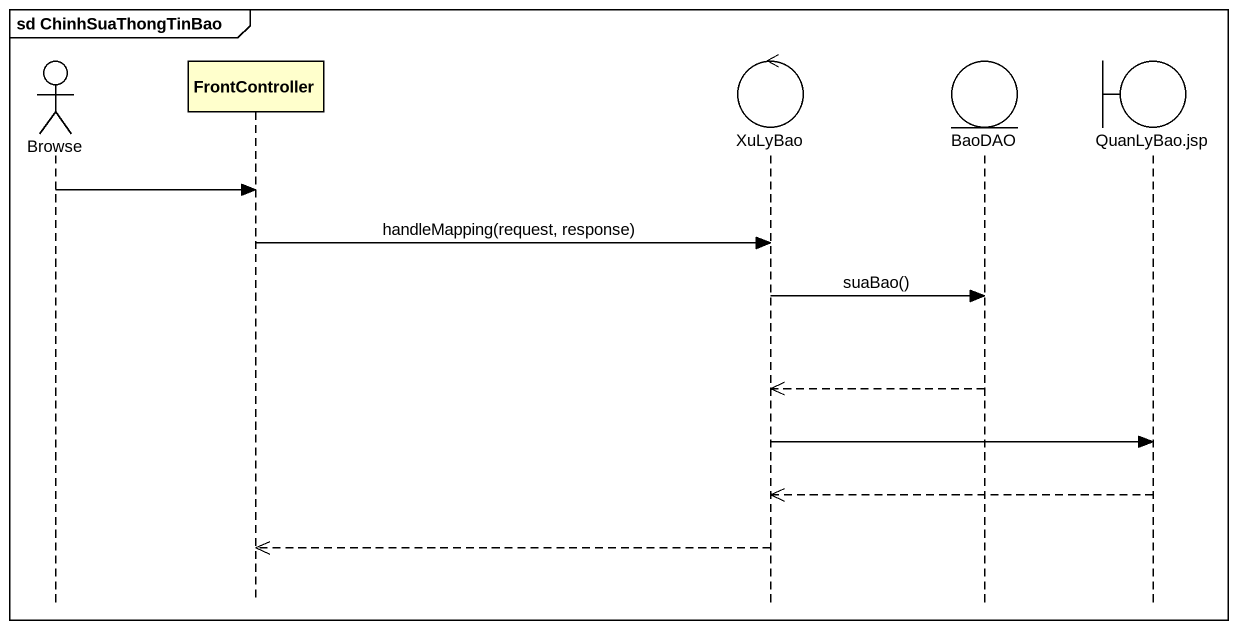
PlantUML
@startuml
mainframe sd ChinhSuaThongTinBao
hide footbox
actor Browse
participant FrontController
control XuLyBao
entity BaoDAO
boundary "QuanLyBao.jsp" as QuanLyBao_jsp

Browse -> FrontController
FrontController -> XuLyBao : handleMapping(request, response)
XuLyBao -> BaoDAO : suaBao()
BaoDAO -->> XuLyBao
XuLyBao -> QuanLyBao_jsp
QuanLyBao_jsp -->> XuLyBao
XuLyBao -->> FrontController
@enduml
